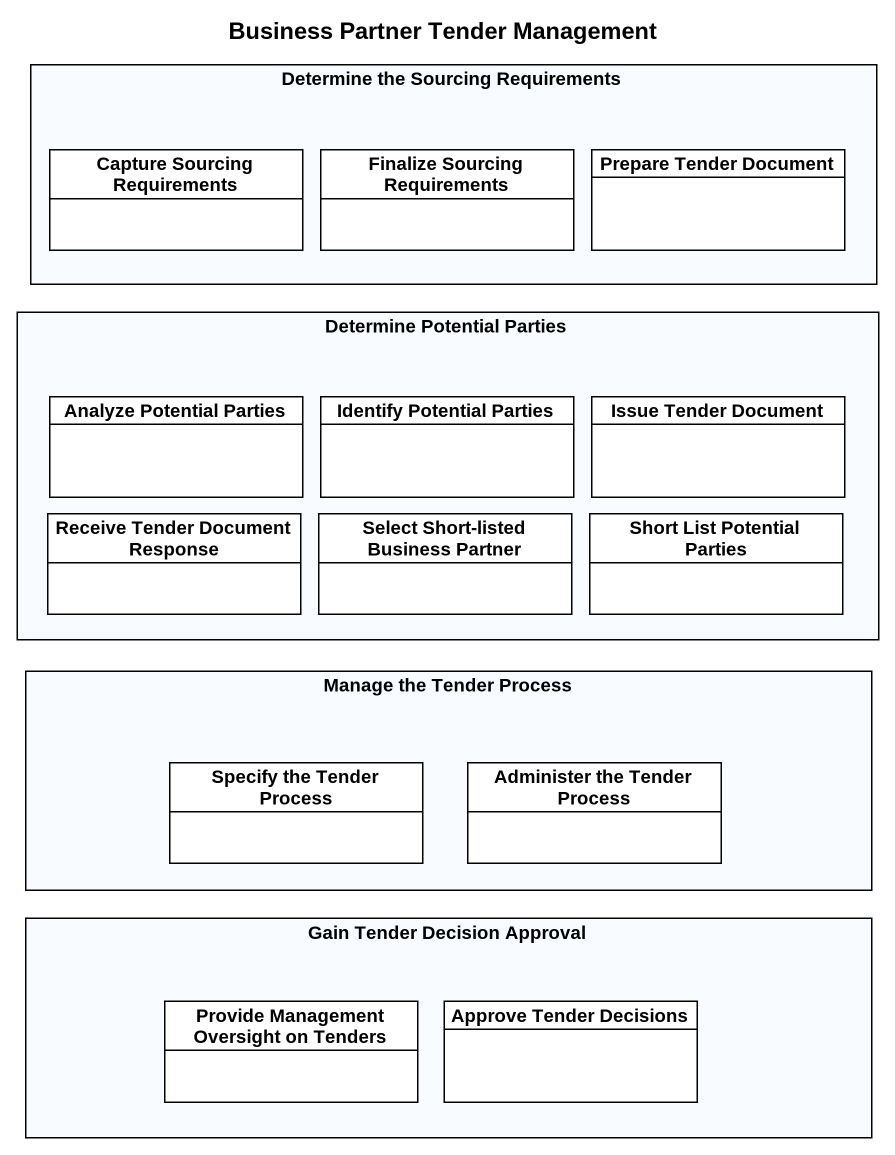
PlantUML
@startuml
title Business Partner Tender Management
hide circle
hide empty members
rectangle "Determine the Sourcing Requirements" as Determine_the_Sourcing {
  class "Capture Sourcing Requirements" as Capture_Sourcing #FFFFFF
  class "Finalize Sourcing Requirements" as Finalize_Sourcing #FFFFFF
  class "Prepare Tender Document" as Prepare_Tender_Document #FFFFFF
}
rectangle "Determine Potential Parties" as Determine_Potential_Parties {
  class "Analyze Potential Parties" as Analyze_Potential_Parties #FFFFFF
  class "Identify Potential Parties" as Identify_Potential_Parties #FFFFFF
  class "Issue Tender Document" as Issue_Tender_Document #FFFFFF
  class "Receive Tender Document Response" as Receive_Tender_Document #FFFFFF
  class "Select Short-listed Business Partner" as Select_Short_listed #FFFFFF
  class "Short List Potential Parties" as Short_List_Potential_Parties #FFFFFF
}
rectangle "Manage the Tender Process" as Manage_the_Tender_Process {
  class "Specify the Tender Process" as Specify_the_Tender_Process #FFFFFF
  class "Administer the Tender Process" as Administer_the_Tender #FFFFFF
}
rectangle "Gain Tender Decision Approval" as Gain_Tender_Decision {
  class "Provide Management Oversight on Tenders" as Provide_Management #FFFFFF
  class "Approve Tender Decisions" as Approve_Tender_Decisions #FFFFFF
}
@enduml
